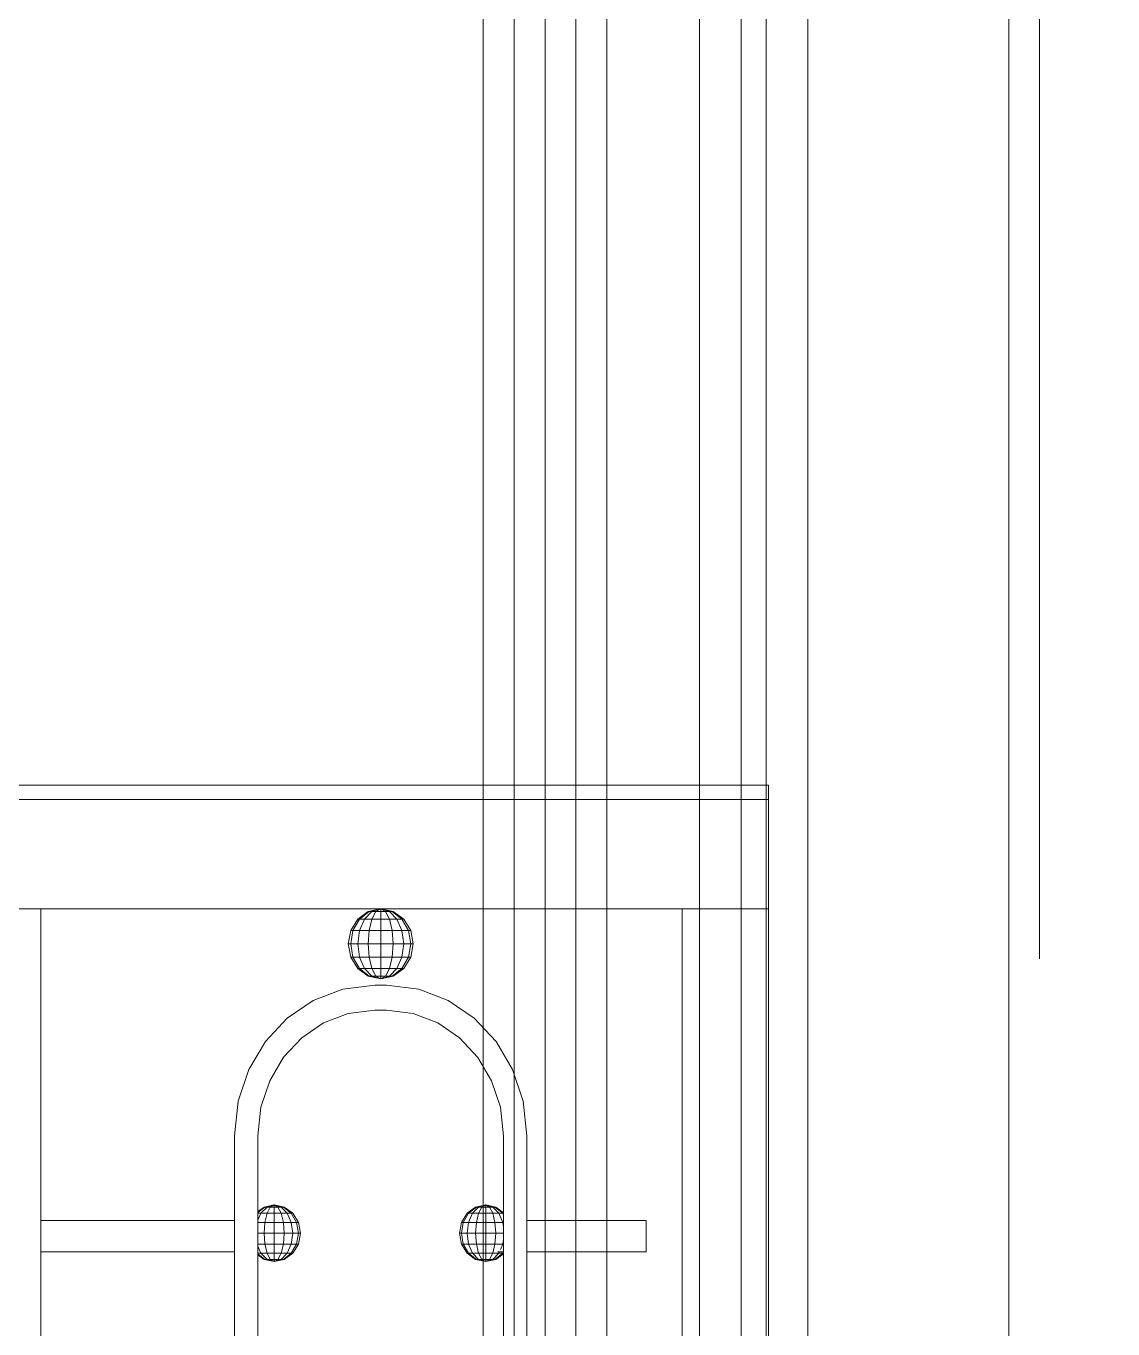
# Model space of a CAD drawing. Header units: millimetres. Extents: x 1832547 to 2001569, y -558009 to -417808.
# Drawn here: x 1918391.9 to 1918743.6, y -547431.7 to -547010.4 of the extents above; entities that cross this region are included whole.
import ezdxf

# ---------------------------------------------------------------- set-up
doc = ezdxf.new("R2010")
doc.units = ezdxf.units.MM
doc.header["$MEASUREMENT"] = 0
doc.linetypes.add('CENTER', pattern=[2, 1.25, -0.25, 0.25, -0.25])
doc.layers.get('0').update_dxf_attribs({"linetype": 'CONTINUOUS'})
for name, color, linetype, lineweight in [('CA. HATCH', 250, 'CONTINUOUS', 9), ('CA.thay 145', 145, 'CONTINUOUS', 18), ('CA.tim 67', 67, 'CENTER', 9), ('CA_manh 08', 8, 'CONTINUOUS', 9)]:
    doc.layers.add(name, color=color, linetype=linetype, lineweight=lineweight)
doc.layers.add('H', color=250, linetype='CONTINUOUS')

# ---------------------------------------------------------------- blocks, each defined once
blk = doc.blocks.new('*U461')
for p, q in [((0, 0), (0, 2730)), ((65, 70), (65, 2675)), ((100, 70), (100, 2675))]:
    blk.add_line(p, q)
at = {"color": 8}
blk.add_lwpolyline([(86.5, 60), (78.5, 60), (78.5, 2685), (86.5, 2685)], close=True, dxfattribs=at)

msp = doc.modelspace()

# ---------------------------------------------------------------- hatches: boundary and pattern name
at = {"layer": 'H'}
h = msp.add_hatch(dxfattribs=at)
h.set_pattern_fill('ANSI31', color=256, scale=250, style=0)
h.paths.add_polyline_path([(1928169.95, -551249.24), (1928389.95, -551249.24), (1928389.95, -551899.24), (1928169.95, -551899.24)])
h.paths.add_polyline_path([(1928549.95, -551169.24), (1928494.95, -551169.24), (1928494.95, -551249.24), (1928389.95, -551249.24), (1928389.95, -551309.24), (1928449.95, -551309.24), (1928499.95, -551309.24), (1928499.95, -551279.24), (1928505.93, -551275.51), (1928511.56, -551271.26), (1928516.79, -551266.52), (1928521.56, -551261.33), (1928525.85, -551255.73), (1928529.63, -551249.77), (1928532.85, -551243.5), (1928535.49, -551236.96), (1928537.54, -551230.21), (1928538.97, -551223.3), (1928539.77, -551216.29), (1928539.95, -551209.24), (1928549.95, -551209.24)])
h.paths.add_polyline_path([(1928429.95, -551119.24), (1928419.95, -551119.24), (1928419.95, -551099.24), (1928389.95, -551099.24), (1928389.95, -551169.24), (1928439.95, -551169.24), (1928439.95, -551149.24), (1928429.95, -551149.24)])
h.paths.add_polyline_path([(1928169.95, -547549.24), (1928389.95, -547549.24), (1928389.95, -548199.24), (1928169.95, -548199.24)])
h.paths.add_polyline_path([(1928429.95, -547419.24), (1928419.95, -547419.24), (1928419.95, -547399.24), (1928389.95, -547399.24), (1928389.95, -547469.24), (1928439.95, -547469.24), (1928439.95, -547449.24), (1928429.95, -547449.24)])
h.paths.add_polyline_path([(1928549.95, -547469.24), (1928494.95, -547469.24), (1928494.95, -547549.24), (1928389.95, -547549.24), (1928389.95, -547609.24), (1928449.95, -547609.24), (1928499.95, -547609.24), (1928499.95, -547579.24), (1928505.93, -547575.51), (1928511.56, -547571.26), (1928516.79, -547566.52), (1928521.56, -547561.33), (1928525.85, -547555.73), (1928529.63, -547549.77), (1928532.85, -547543.5), (1928535.49, -547536.96), (1928537.54, -547530.21), (1928538.97, -547523.3), (1928539.77, -547516.29), (1928539.95, -547509.24), (1928549.95, -547509.24)])
h.paths.add_polyline_path([(1928519.95, -548909.24), (1928389.95, -548909.24), (1928389.95, -548984.24), (1928454.95, -548984.24), (1928454.95, -549034.24), (1928389.95, -549034.24), (1928389.95, -549119.24), (1928419.95, -549119.24), (1928419.95, -549099.24), (1928429.95, -549099.24), (1928429.95, -549069.24), (1928439.95, -549069.24), (1928439.95, -549049.24), (1928459.95, -549049.24), (1928469.95, -549049.24), (1928469.95, -549019.24), (1928475.93, -549015.51), (1928481.56, -549011.26), (1928486.79, -549006.52), (1928491.56, -549001.33), (1928495.85, -548995.73), (1928499.63, -548989.77), (1928502.85, -548983.5), (1928505.49, -548976.96), (1928507.54, -548970.21), (1928508.97, -548963.3), (1928509.77, -548956.29), (1928509.95, -548949.24), (1928519.95, -548949.24)])
h.paths.add_polyline_path([(1928169.95, -548599.24), (1928389.95, -548599.24), (1928389.95, -548984.24), (1928169.95, -548984.24)])
h.paths.add_polyline_path([(1928519.95, -545209.24), (1928389.95, -545209.24), (1928389.95, -545284.24), (1928454.95, -545284.24), (1928454.95, -545334.24), (1928389.95, -545334.24), (1928389.95, -545419.24), (1928419.95, -545419.24), (1928419.95, -545399.24), (1928429.95, -545399.24), (1928429.95, -545369.24), (1928439.95, -545369.24), (1928439.95, -545349.24), (1928459.95, -545349.24), (1928469.95, -545349.24), (1928469.95, -545319.24), (1928475.93, -545315.51), (1928481.56, -545311.26), (1928486.79, -545306.52), (1928491.56, -545301.33), (1928495.85, -545295.73), (1928499.63, -545289.77), (1928502.85, -545283.5), (1928505.49, -545276.96), (1928507.54, -545270.21), (1928508.97, -545263.3), (1928509.77, -545256.29), (1928509.95, -545249.24), (1928519.95, -545249.24)])
h.paths.add_polyline_path([(1928169.95, -544976.05), (1928389.95, -544976.05), (1928389.95, -545284.24), (1928169.95, -545284.24)])
edge = h.paths.add_edge_path()
edge.add_line((1926914.96, -541609.26), (1927024.91, -541609.26))
edge.add_line((1927024.91, -541609.26), (1927134.86, -541609.26))
edge.add_line((1927134.86, -541609.26), (1927134.86, -541649.26))
edge.add_line((1927134.86, -541649.26), (1927099.82, -541649.26))
edge.add_line((1927099.82, -541649.26), (1927099.82, -541674.26))
edge.add_line((1927099.82, -541674.26), (1927084.83, -541674.26))
edge.add_line((1927084.83, -541674.26), (1927084.83, -541704.26))
edge.add_arc((1927469.4, -542085.72), 541.67, 135.233, 145.9663)
edge.add_arc((1927335.16, -541979.99), 371.46, 147.8935, 165.8597)
edge.add_line((1926974.96, -541889.24), (1926939.96, -541889.24))
edge.add_line((1926939.96, -541889.24), (1926939.96, -541924.24))
edge.add_line((1926939.96, -541924.24), (1926914.96, -541924.24))
edge.add_line((1926914.96, -541924.24), (1926914.96, -541609.26))
edge = h.paths.add_edge_path()
edge.add_line((1917974.83, -541609.25), (1917864.89, -541609.25))
edge.add_line((1917864.89, -541609.25), (1917754.94, -541609.25))
edge.add_line((1917754.94, -541609.25), (1917754.94, -541649.25))
edge.add_line((1917754.94, -541649.25), (1917789.97, -541649.25))
edge.add_line((1917789.97, -541649.25), (1917789.97, -541674.25))
edge.add_line((1917789.97, -541674.25), (1917804.97, -541674.25))
edge.add_line((1917804.97, -541674.25), (1917804.97, -541704.25))
edge.add_arc((1917420.39, -542085.71), 541.67, 34.0337, 44.767, ccw=False)
edge.add_arc((1917554.63, -541979.98), 371.46, 14.1403, 32.1065, ccw=False)
edge.add_line((1917914.83, -541889.23), (1917949.83, -541889.23))
edge.add_line((1917949.83, -541889.23), (1917949.83, -541924.23))
edge.add_line((1917949.83, -541924.23), (1917974.83, -541924.23))
edge.add_line((1917974.83, -541924.23), (1917974.83, -541609.25))
h.paths.add_polyline_path([(1918829.83, -544999.23), (1918609.83, -544999.23), (1918609.83, -545284.24), (1918829.83, -545284.24)])
h.paths.add_polyline_path([(1918479.83, -545209.24), (1918609.83, -545209.24), (1918609.83, -545284.24), (1918544.83, -545284.24), (1918544.83, -545334.24), (1918609.83, -545334.24), (1918609.83, -545419.24), (1918579.83, -545419.24), (1918579.83, -545399.24), (1918569.83, -545399.24), (1918569.83, -545369.24), (1918559.83, -545369.24), (1918559.83, -545349.24), (1918539.83, -545349.24), (1918529.83, -545349.24), (1918529.83, -545319.24), (1918523.85, -545315.51), (1918518.22, -545311.26), (1918512.99, -545306.52), (1918508.22, -545301.33), (1918503.93, -545295.73), (1918500.15, -545289.77), (1918496.93, -545283.5), (1918494.29, -545276.96), (1918492.24, -545270.21), (1918490.81, -545263.3), (1918490.01, -545256.29), (1918489.83, -545249.24), (1918479.83, -545249.24)])
h.paths.add_polyline_path([(1918609.83, -548984.24), (1918829.83, -548984.24), (1918829.83, -548599.24), (1918609.83, -548599.24)])
h.paths.add_polyline_path([(1918479.83, -548909.24), (1918609.83, -548909.24), (1918609.83, -548984.24), (1918544.83, -548984.24), (1918544.83, -549034.24), (1918609.83, -549034.24), (1918609.83, -549119.24), (1918579.83, -549119.24), (1918579.83, -549099.24), (1918569.83, -549099.24), (1918569.83, -549069.24), (1918559.83, -549069.24), (1918559.83, -549049.24), (1918539.83, -549049.24), (1918529.83, -549049.24), (1918529.83, -549019.24), (1918523.85, -549015.51), (1918518.22, -549011.26), (1918512.99, -549006.52), (1918508.22, -549001.33), (1918503.93, -548995.73), (1918500.15, -548989.77), (1918496.93, -548983.5), (1918494.29, -548976.96), (1918492.24, -548970.21), (1918490.81, -548963.3), (1918490.01, -548956.29), (1918489.83, -548949.24), (1918479.83, -548949.24)])
h.paths.add_polyline_path([(1929090.07, -544779.89), (1929089.95, -544780.02), (1929089.95, -544780.04)])

# ---------------------------------------------------------------- linework, layer by layer
at = {"layer": 'CA. HATCH'}
for p, q in [((1918569.83, -548249.24), (1918569.83, -545399.24)), ((1918579.83, -548249.24), (1918579.83, -545419.24)), ((1918549.83, -545449.24), (1918549.83, -548249.24)), ((1918559.83, -545449.24), (1918559.83, -548249.24))]:
    msp.add_line(p, q, dxfattribs=at)
at = {"layer": 'CA.thay 145'}
for points in [[(1918609.83, -548199.23), (1918609.83, -544976.45)], [(1918539.79, -545349.24), (1918539.79, -548199.23)]]:
    msp.add_lwpolyline(points, dxfattribs=at)
at = {"layer": 'CA.tim 67', "ltscale": 500}
msp.add_line((1918719.83, -555311.98), (1918719.83, -538939.38), dxfattribs=at)
at = {"layer": 'CA_manh 08'}
for p, q in [((1917279.83, -547255.88), (1918632.11, -547255.88)), ((1918632.11, -547395.88), (1918632.11, -547255.88)), ((1918632.11, -547260.46), (1917279.83, -547260.46)), ((1918632.11, -547295.88), (1918057.19, -547295.88)), ((1918387.18, -547295.88), (1918396.64, -547295.88)), ((1918396.64, -547396.65), (1918396.64, -547295.88)), ((1918396.64, -547295.88), (1918506.65, -547295.88)), ((1918499.22, -547299.19), (1918502.63, -547296.74)), ((1918499.78, -547299.19), (1918502.93, -547296.74)), ((1918501.39, -547299.19), (1918503.81, -547296.74)), ((1918502.63, -547296.74), (1918506.65, -547295.88)), ((1918502.93, -547296.74), (1918502.63, -547296.74)), ((1918502.93, -547296.74), (1918506.65, -547295.88)), ((1918503.81, -547296.74), (1918502.93, -547296.74)), ((1918503.81, -547296.74), (1918506.65, -547295.88)), ((1918505.11, -547296.74), (1918503.81, -547296.74)), ((1918503.81, -547299.19), (1918505.11, -547296.74)), ((1918505.11, -547296.74), (1918506.65, -547295.88)), ((1918506.65, -547296.74), (1918505.11, -547296.74)), ((1918506.65, -547295.88), (1918506.65, -547296.74)), ((1918508.19, -547296.74), (1918506.65, -547295.88)), ((1918509.5, -547296.74), (1918506.65, -547295.88)), ((1918510.37, -547296.74), (1918506.65, -547295.88)), ((1918510.68, -547296.74), (1918506.65, -547295.88)), ((1918506.65, -547295.88), (1918604.18, -547295.88)), ((1918506.65, -547296.74), (1918508.19, -547296.74)), ((1918506.65, -547296.74), (1918506.65, -547299.19)), ((1918508.19, -547296.74), (1918509.5, -547296.74)), ((1918509.5, -547299.19), (1918508.19, -547296.74)), ((1918509.5, -547296.74), (1918510.37, -547296.74)), ((1918511.91, -547299.19), (1918509.5, -547296.74)), ((1918510.37, -547296.74), (1918510.68, -547296.74)), ((1918513.52, -547299.19), (1918510.37, -547296.74)), ((1918514.09, -547299.19), (1918510.68, -547296.74)), ((1918513.65, -547295.88), (1918604.18, -547295.88)), ((1918604.18, -547295.88), (1918604.18, -547396.65)), ((1918604.18, -547295.88), (1918604.18, -548029.24)), ((1918632.11, -547295.88), (1918604.18, -547295.88)), ((1918632.11, -547295.88), (1918604.18, -547295.88)), ((1918632.11, -547395.88), (1918632.11, -547295.88)), ((1918496.94, -547302.85), (1918499.22, -547299.19)), ((1918497.68, -547302.85), (1918499.78, -547299.19)), ((1918499.22, -547299.19), (1918499.78, -547299.19)), ((1918499.78, -547299.19), (1918501.39, -547299.19)), ((1918499.78, -547302.85), (1918501.39, -547299.19)), ((1918501.39, -547299.19), (1918503.81, -547299.19)), ((1918502.93, -547302.85), (1918503.81, -547299.19)), ((1918503.81, -547299.19), (1918506.65, -547299.19)), ((1918506.65, -547299.19), (1918509.5, -547299.19)), ((1918506.65, -547299.19), (1918506.65, -547302.85)), ((1918509.5, -547299.19), (1918511.91, -547299.19)), ((1918510.37, -547302.85), (1918509.5, -547299.19)), ((1918511.91, -547299.19), (1918513.52, -547299.19)), ((1918513.52, -547302.85), (1918511.91, -547299.19)), ((1918513.52, -547299.19), (1918514.09, -547299.19)), ((1918515.63, -547302.85), (1918513.52, -547299.19)), ((1918516.37, -547302.85), (1918514.09, -547299.19)), ((1918496.14, -547307.17), (1918496.94, -547302.85)), ((1918496.94, -547302.85), (1918497.68, -547302.85)), ((1918496.94, -547307.17), (1918497.68, -547302.85)), ((1918497.68, -547302.85), (1918499.78, -547302.85)), ((1918499.22, -547307.17), (1918499.78, -547302.85)), ((1918499.78, -547302.85), (1918502.93, -547302.85)), ((1918502.63, -547307.17), (1918502.93, -547302.85)), ((1918502.93, -547302.85), (1918506.65, -547302.85)), ((1918506.65, -547302.85), (1918510.37, -547302.85)), ((1918506.65, -547302.85), (1918506.65, -547307.17)), ((1918510.37, -547302.85), (1918513.52, -547302.85)), ((1918510.68, -547307.17), (1918510.37, -547302.85)), ((1918513.52, -547302.85), (1918515.63, -547302.85)), ((1918514.09, -547307.17), (1918513.52, -547302.85)), ((1918515.63, -547302.85), (1918516.37, -547302.85)), ((1918516.37, -547307.17), (1918515.63, -547302.85)), ((1918517.17, -547307.17), (1918516.37, -547302.85)), ((1918496.14, -547307.17), (1918496.94, -547307.17)), ((1918496.94, -547311.5), (1918496.14, -547307.17)), ((1918496.94, -547307.17), (1918499.22, -547307.17)), ((1918497.68, -547311.5), (1918496.94, -547307.17)), ((1918499.22, -547307.17), (1918502.63, -547307.17)), ((1918499.78, -547311.5), (1918499.22, -547307.17)), ((1918502.63, -547307.17), (1918506.65, -547307.17)), ((1918502.93, -547311.5), (1918502.63, -547307.17)), ((1918506.65, -547307.17), (1918510.68, -547307.17)), ((1918506.65, -547307.17), (1918506.65, -547311.5)), ((1918510.37, -547311.5), (1918510.68, -547307.17)), ((1918510.68, -547307.17), (1918514.09, -547307.17)), ((1918513.52, -547311.5), (1918514.09, -547307.17)), ((1918514.09, -547307.17), (1918516.37, -547307.17)), ((1918515.63, -547311.5), (1918516.37, -547307.17)), ((1918516.37, -547307.17), (1918517.17, -547307.17)), ((1918516.37, -547311.5), (1918517.17, -547307.17)), ((1918496.94, -547311.5), (1918497.68, -547311.5)), ((1918499.22, -547315.16), (1918496.94, -547311.5)), ((1918497.68, -547311.5), (1918499.78, -547311.5)), ((1918499.78, -547315.16), (1918497.68, -547311.5)), ((1918499.78, -547311.5), (1918502.93, -547311.5)), ((1918501.39, -547315.16), (1918499.78, -547311.5)), ((1918502.93, -547311.5), (1918506.65, -547311.5)), ((1918503.81, -547315.16), (1918502.93, -547311.5)), ((1918506.65, -547311.5), (1918510.37, -547311.5)), ((1918506.65, -547311.5), (1918506.65, -547315.16)), ((1918509.5, -547315.16), (1918510.37, -547311.5)), ((1918510.37, -547311.5), (1918513.52, -547311.5)), ((1918511.91, -547315.16), (1918513.52, -547311.5)), ((1918513.52, -547311.5), (1918515.63, -547311.5)), ((1918513.52, -547315.16), (1918515.63, -547311.5)), ((1918514.09, -547315.16), (1918516.37, -547311.5)), ((1918515.63, -547311.5), (1918516.37, -547311.5)), ((1918499.22, -547315.16), (1918499.78, -547315.16)), ((1918502.63, -547317.61), (1918499.22, -547315.16)), ((1918499.78, -547315.16), (1918501.39, -547315.16)), ((1918502.93, -547317.61), (1918499.78, -547315.16)), ((1918501.39, -547315.16), (1918503.81, -547315.16)), ((1918503.81, -547317.61), (1918501.39, -547315.16)), ((1918502.93, -547317.61), (1918502.63, -547317.61)), ((1918506.65, -547318.47), (1918502.63, -547317.61)), ((1918502.93, -547317.61), (1918503.81, -547317.61)), ((1918506.65, -547318.47), (1918502.93, -547317.61)), ((1918503.81, -547315.16), (1918506.65, -547315.16)), ((1918505.11, -547317.61), (1918503.81, -547315.16)), ((1918503.81, -547317.61), (1918505.11, -547317.61)), ((1918506.65, -547318.47), (1918503.81, -547317.61)), ((1918505.11, -547317.61), (1918506.65, -547317.61)), ((1918506.65, -547318.47), (1918505.11, -547317.61)), ((1918506.65, -547315.16), (1918509.5, -547315.16)), ((1918506.65, -547315.16), (1918506.65, -547317.61)), ((1918506.65, -547317.61), (1918508.19, -547317.61)), ((1918506.65, -547318.47), (1918508.19, -547317.61)), ((1918506.65, -547317.61), (1918506.65, -547318.47)), ((1918506.65, -547318.47), (1918509.5, -547317.61)), ((1918506.65, -547318.47), (1918510.37, -547317.61)), ((1918506.65, -547318.47), (1918510.68, -547317.61)), ((1918508.19, -547317.61), (1918509.5, -547315.16)), ((1918508.19, -547317.61), (1918509.5, -547317.61)), ((1918509.5, -547315.16), (1918511.91, -547315.16)), ((1918509.5, -547317.61), (1918511.91, -547315.16)), ((1918509.5, -547317.61), (1918510.37, -547317.61)), ((1918510.37, -547317.61), (1918513.52, -547315.16)), ((1918510.37, -547317.61), (1918510.68, -547317.61)), ((1918510.68, -547317.61), (1918514.09, -547315.16)), ((1918511.91, -547315.16), (1918513.52, -547315.16)), ((1918513.52, -547315.16), (1918514.09, -547315.16)), ((1918484.8, -547325.47), (1918494.35, -547321.79)), ((1918494.35, -547321.79), (1918504.75, -547320.5)), ((1918504.75, -547320.5), (1918508.54, -547320.5)), ((1918508.54, -547320.5), (1918518.94, -547321.79)), ((1918518.94, -547321.79), (1918528.49, -547325.47)), ((1918476.37, -547331.23), (1918484.8, -547325.47)), ((1918528.49, -547325.47), (1918536.92, -547331.23)), ((1918469.33, -547338.78), (1918476.37, -547331.23)), ((1918496.11, -547329.71), (1918488.14, -547332.77)), ((1918504.78, -547328.63), (1918496.11, -547329.71)), ((1918508.51, -547328.63), (1918504.78, -547328.63)), ((1918517.18, -547329.71), (1918508.51, -547328.63)), ((1918525.15, -547332.77), (1918517.18, -547329.71)), ((1918536.92, -547331.23), (1918543.96, -547338.78)), ((1918488.14, -547332.77), (1918481.11, -547337.57)), ((1918532.18, -547337.58), (1918525.15, -547332.77)), ((1918463.97, -547347.84), (1918469.33, -547338.78)), ((1918481.11, -547337.57), (1918475.25, -547343.87)), ((1918538.05, -547343.88), (1918532.18, -547337.58)), ((1918543.96, -547338.78), (1918549.32, -547347.84)), ((1918475.25, -547343.87), (1918470.77, -547351.43)), ((1918542.52, -547351.43), (1918538.05, -547343.88)), ((1918460.55, -547358.1), (1918463.97, -547347.84)), ((1918549.32, -547347.84), (1918552.74, -547358.1)), ((1918470.77, -547351.43), (1918467.92, -547359.99)), ((1918545.37, -547359.99), (1918542.52, -547351.43)), ((1918459.35, -547369.27), (1918460.55, -547358.1)), ((1918467.92, -547359.99), (1918466.92, -547369.31)), ((1918546.37, -547369.31), (1918545.37, -547359.99)), ((1918552.74, -547358.1), (1918553.94, -547369.27)), ((1918459.35, -547369.27), (1918459.35, -547396.65)), ((1918466.92, -547393.75), (1918466.92, -547369.31)), ((1918546.37, -547369.31), (1918546.37, -547394.11)), ((1918553.94, -547396.65), (1918553.94, -547369.27)), ((1918466.92, -547393.75), (1918468.92, -547392.32)), ((1918466.92, -547394.06), (1918469.16, -547392.32)), ((1918466.92, -547394.06), (1918466.92, -547393.75)), ((1918466.92, -547394.06), (1918466.92, -547394.3)), ((1918466.92, -547394.3), (1918467.92, -547394.3)), ((1918466.92, -547396.57), (1918467.92, -547394.3)), ((1918466.92, -547394.3), (1918466.92, -547396.57)), ((1918467.92, -547394.3), (1918469.87, -547392.32)), ((1918467.92, -547394.3), (1918469.87, -547394.3)), ((1918468.92, -547392.32), (1918472.17, -547391.62)), ((1918468.92, -547392.32), (1918469.16, -547392.32)), ((1918469.16, -547392.32), (1918472.17, -547391.62)), ((1918469.16, -547392.32), (1918469.87, -547392.32)), ((1918469.16, -547397.27), (1918469.87, -547394.3)), ((1918469.87, -547392.32), (1918472.17, -547391.62)), ((1918469.87, -547392.32), (1918470.93, -547392.32)), ((1918469.87, -547394.3), (1918470.93, -547392.32)), ((1918469.87, -547394.3), (1918472.17, -547394.3)), ((1918470.93, -547392.32), (1918472.17, -547391.62)), ((1918472.17, -547392.32), (1918470.93, -547392.32)), ((1918472.17, -547391.62), (1918472.17, -547392.32)), ((1918473.42, -547392.32), (1918472.17, -547391.62)), ((1918474.48, -547392.32), (1918472.17, -547391.62)), ((1918475.18, -547392.32), (1918472.17, -547391.62)), ((1918475.43, -547392.32), (1918472.17, -547391.62)), ((1918472.17, -547392.32), (1918473.42, -547392.32)), ((1918472.17, -547392.32), (1918472.17, -547394.3)), ((1918472.17, -547394.3), (1918474.48, -547394.3)), ((1918472.17, -547394.3), (1918472.17, -547397.27)), ((1918473.42, -547392.32), (1918474.48, -547392.32)), ((1918474.48, -547394.3), (1918473.42, -547392.32)), ((1918474.48, -547392.32), (1918475.18, -547392.32)), ((1918476.43, -547394.3), (1918474.48, -547392.32)), ((1918474.48, -547394.3), (1918476.43, -547394.3)), ((1918475.18, -547397.27), (1918474.48, -547394.3)), ((1918475.18, -547392.32), (1918475.43, -547392.32)), ((1918477.73, -547394.3), (1918475.18, -547392.32)), ((1918478.19, -547394.3), (1918475.43, -547392.32)), ((1918476.43, -547394.3), (1918477.73, -547394.3)), ((1918477.73, -547397.27), (1918476.43, -547394.3)), ((1918477.73, -547394.3), (1918478.19, -547394.3)), ((1918479.44, -547397.27), (1918477.73, -547394.3)), ((1918480.04, -547397.27), (1918478.19, -547394.3)), ((1918532.75, -547397.27), (1918534.6, -547394.3)), ((1918533.35, -547397.27), (1918535.06, -547394.3)), ((1918534.6, -547394.3), (1918537.36, -547392.32)), ((1918535.06, -547394.3), (1918534.6, -547394.3)), ((1918535.06, -547394.3), (1918537.61, -547392.32)), ((1918535.06, -547394.3), (1918536.36, -547394.3)), ((1918535.06, -547397.27), (1918536.36, -547394.3)), ((1918536.36, -547394.3), (1918538.31, -547392.32)), ((1918536.36, -547394.3), (1918538.31, -547394.3)), ((1918537.36, -547392.32), (1918540.62, -547391.62)), ((1918537.36, -547392.32), (1918537.61, -547392.32)), ((1918537.61, -547392.32), (1918540.62, -547391.62)), ((1918537.61, -547392.32), (1918538.31, -547392.32)), ((1918537.61, -547397.27), (1918538.31, -547394.3)), ((1918538.31, -547392.32), (1918540.62, -547391.62)), ((1918538.31, -547392.32), (1918539.37, -547392.32)), ((1918538.31, -547394.3), (1918539.37, -547392.32)), ((1918538.31, -547394.3), (1918540.62, -547394.3)), ((1918539.37, -547392.32), (1918540.62, -547391.62)), ((1918540.62, -547392.32), (1918539.37, -547392.32)), ((1918540.62, -547391.62), (1918540.62, -547392.32)), ((1918541.86, -547392.32), (1918540.62, -547391.62)), ((1918542.92, -547392.32), (1918540.62, -547391.62)), ((1918543.63, -547392.32), (1918540.62, -547391.62)), ((1918543.88, -547392.32), (1918540.62, -547391.62)), ((1918540.62, -547392.32), (1918541.86, -547392.32)), ((1918540.62, -547392.32), (1918540.62, -547394.3)), ((1918540.62, -547394.3), (1918542.92, -547394.3)), ((1918540.62, -547394.3), (1918540.62, -547397.27)), ((1918541.86, -547392.32), (1918542.92, -547392.32)), ((1918542.92, -547394.3), (1918541.86, -547392.32)), ((1918542.92, -547392.32), (1918543.63, -547392.32)), ((1918544.87, -547394.3), (1918542.92, -547392.32)), ((1918542.92, -547394.3), (1918544.87, -547394.3)), ((1918543.63, -547397.27), (1918542.92, -547394.3)), ((1918543.63, -547392.32), (1918543.88, -547392.32)), ((1918546.18, -547394.3), (1918543.63, -547392.32)), ((1918546.37, -547394.11), (1918543.88, -547392.32)), ((1918544.87, -547394.3), (1918546.18, -547394.3)), ((1918546.18, -547397.27), (1918544.87, -547394.3)), ((1918546.18, -547394.3), (1918546.37, -547394.3)), ((1918546.37, -547394.64), (1918546.18, -547394.3)), ((1918546.37, -547394.3), (1918546.37, -547394.11)), ((1918546.37, -547394.64), (1918546.37, -547394.3)), ((1918546.37, -547396.65), (1918546.37, -547394.64)), ((1918396.64, -547396.65), (1918459.35, -547396.65)), ((1918396.64, -547396.65), (1918396.64, -547406.81)), ((1918459.35, -547396.65), (1918459.35, -547406.81)), ((1918466.92, -547396.57), (1918466.92, -547397.27)), ((1918466.92, -547397.27), (1918469.16, -547397.27)), ((1918466.92, -547397.27), (1918466.92, -547400.77)), ((1918468.92, -547400.77), (1918469.16, -547397.27)), ((1918469.16, -547397.27), (1918472.17, -547397.27)), ((1918472.17, -547397.27), (1918475.18, -547397.27)), ((1918472.17, -547397.27), (1918472.17, -547400.77)), ((1918475.18, -547397.27), (1918477.73, -547397.27)), ((1918475.43, -547400.77), (1918475.18, -547397.27)), ((1918477.73, -547397.27), (1918479.44, -547397.27)), ((1918478.19, -547400.77), (1918477.73, -547397.27)), ((1918479.44, -547397.27), (1918480.04, -547397.27)), ((1918480.04, -547400.77), (1918479.44, -547397.27)), ((1918480.69, -547400.77), (1918480.04, -547397.27)), ((1918532.1, -547400.77), (1918532.75, -547397.27)), ((1918532.75, -547397.27), (1918533.35, -547397.27)), ((1918532.75, -547400.77), (1918533.35, -547397.27)), ((1918533.35, -547397.27), (1918535.06, -547397.27)), ((1918534.6, -547400.77), (1918535.06, -547397.27)), ((1918535.06, -547397.27), (1918537.61, -547397.27)), ((1918537.36, -547400.77), (1918537.61, -547397.27)), ((1918537.61, -547397.27), (1918540.62, -547397.27)), ((1918540.62, -547397.27), (1918543.63, -547397.27)), ((1918540.62, -547397.27), (1918540.62, -547400.77)), ((1918543.63, -547397.27), (1918546.18, -547397.27)), ((1918543.88, -547400.77), (1918543.63, -547397.27)), ((1918546.18, -547397.27), (1918546.37, -547397.27)), ((1918546.37, -547398.74), (1918546.18, -547397.27)), ((1918546.25, -547396.65), (1918546.37, -547396.65)), ((1918546.37, -547397.27), (1918546.37, -547396.65)), ((1918546.37, -547398.74), (1918546.37, -547397.27)), ((1918546.37, -547400.77), (1918546.37, -547398.74)), ((1918553.94, -547396.65), (1918592.55, -547396.65)), ((1918553.94, -547396.65), (1918553.94, -547406.81)), ((1918592.55, -547396.65), (1918592.55, -547406.81)), ((1918604.18, -547406.81), (1918604.18, -547396.65)), ((1918632.11, -547395.88), (1918632.11, -547406.04)), ((1918632.11, -547395.88), (1918632.11, -547406.04)), ((1918466.92, -547400.77), (1918468.92, -547400.77)), ((1918466.92, -547400.77), (1918466.92, -547404.27)), ((1918468.92, -547400.77), (1918472.17, -547400.77)), ((1918469.16, -547404.27), (1918468.92, -547400.77)), ((1918472.17, -547400.77), (1918475.43, -547400.77)), ((1918472.17, -547400.77), (1918472.17, -547404.27)), ((1918475.18, -547404.27), (1918475.43, -547400.77)), ((1918475.43, -547400.77), (1918478.19, -547400.77)), ((1918477.73, -547404.27), (1918478.19, -547400.77)), ((1918478.19, -547400.77), (1918480.04, -547400.77)), ((1918479.44, -547404.27), (1918480.04, -547400.77)), ((1918480.04, -547400.77), (1918480.69, -547400.77)), ((1918480.04, -547404.27), (1918480.69, -547400.77)), ((1918532.1, -547400.77), (1918532.75, -547400.77)), ((1918532.75, -547404.27), (1918532.1, -547400.77)), ((1918532.75, -547400.77), (1918534.6, -547400.77)), ((1918533.35, -547404.27), (1918532.75, -547400.77)), ((1918534.6, -547400.77), (1918537.36, -547400.77)), ((1918535.06, -547404.27), (1918534.6, -547400.77)), ((1918537.36, -547400.77), (1918540.62, -547400.77)), ((1918537.61, -547404.27), (1918537.36, -547400.77)), ((1918540.62, -547400.77), (1918543.88, -547400.77)), ((1918540.62, -547400.77), (1918540.62, -547404.27)), ((1918543.63, -547404.27), (1918543.88, -547400.77)), ((1918543.88, -547400.77), (1918546.37, -547400.77)), ((1918546.18, -547404.27), (1918546.37, -547402.79)), ((1918546.37, -547402.79), (1918546.37, -547400.77)), ((1918546.37, -547404.27), (1918546.37, -547402.79)), ((1918459.35, -547406.81), (1918396.64, -547406.81)), ((1918396.64, -547919.08), (1918396.64, -547406.81)), ((1918459.35, -547406.81), (1918459.35, -547919.08)), ((1918466.92, -547404.27), (1918469.16, -547404.27)), ((1918466.92, -547404.27), (1918466.92, -547404.97)), ((1918467.92, -547407.23), (1918466.92, -547404.97)), ((1918466.92, -547404.97), (1918466.92, -547407.23)), ((1918466.92, -547407.23), (1918467.92, -547407.23)), ((1918466.92, -547407.23), (1918466.92, -547407.47)), ((1918467.92, -547407.23), (1918469.87, -547407.23)), ((1918469.87, -547409.22), (1918467.92, -547407.23)), ((1918469.16, -547404.27), (1918472.17, -547404.27)), ((1918469.87, -547407.23), (1918469.16, -547404.27)), ((1918469.87, -547407.23), (1918472.17, -547407.23)), ((1918470.93, -547409.22), (1918469.87, -547407.23)), ((1918472.17, -547404.27), (1918475.18, -547404.27)), ((1918472.17, -547404.27), (1918472.17, -547407.23)), ((1918472.17, -547407.23), (1918474.48, -547407.23)), ((1918472.17, -547407.23), (1918472.17, -547409.22)), ((1918473.42, -547409.22), (1918474.48, -547407.23)), ((1918474.48, -547407.23), (1918475.18, -547404.27)), ((1918474.48, -547407.23), (1918476.43, -547407.23)), ((1918474.48, -547409.22), (1918476.43, -547407.23)), ((1918475.18, -547404.27), (1918477.73, -547404.27)), ((1918475.18, -547409.22), (1918477.73, -547407.23)), ((1918475.43, -547409.22), (1918478.19, -547407.23)), ((1918476.43, -547407.23), (1918477.73, -547404.27)), ((1918476.43, -547407.23), (1918477.73, -547407.23)), ((1918477.73, -547404.27), (1918479.44, -547404.27)), ((1918477.73, -547407.23), (1918479.44, -547404.27)), ((1918477.73, -547407.23), (1918478.19, -547407.23)), ((1918478.19, -547407.23), (1918480.04, -547404.27)), ((1918479.44, -547404.27), (1918480.04, -547404.27)), ((1918532.75, -547404.27), (1918533.35, -547404.27)), ((1918534.6, -547407.23), (1918532.75, -547404.27)), ((1918533.35, -547404.27), (1918535.06, -547404.27)), ((1918535.06, -547407.23), (1918533.35, -547404.27)), ((1918534.6, -547407.23), (1918535.06, -547407.23)), ((1918537.36, -547409.22), (1918534.6, -547407.23)), ((1918535.06, -547404.27), (1918537.61, -547404.27)), ((1918536.36, -547407.23), (1918535.06, -547404.27)), ((1918535.06, -547407.23), (1918536.36, -547407.23)), ((1918537.61, -547409.22), (1918535.06, -547407.23)), ((1918536.36, -547407.23), (1918538.31, -547407.23)), ((1918538.31, -547409.22), (1918536.36, -547407.23)), ((1918537.61, -547404.27), (1918540.62, -547404.27)), ((1918538.31, -547407.23), (1918537.61, -547404.27)), ((1918538.31, -547407.23), (1918540.62, -547407.23)), ((1918539.37, -547409.22), (1918538.31, -547407.23)), ((1918540.62, -547404.27), (1918543.63, -547404.27)), ((1918540.62, -547404.27), (1918540.62, -547407.23)), ((1918540.62, -547407.23), (1918542.92, -547407.23)), ((1918540.62, -547407.23), (1918540.62, -547409.22)), ((1918541.86, -547409.22), (1918542.92, -547407.23)), ((1918542.92, -547407.23), (1918543.63, -547404.27)), ((1918542.92, -547407.23), (1918544.87, -547407.23)), ((1918542.92, -547409.22), (1918544.87, -547407.23)), ((1918543.63, -547404.27), (1918546.18, -547404.27)), ((1918543.63, -547409.22), (1918546.18, -547407.23)), ((1918545.06, -547406.81), (1918544.58, -547406.81)), ((1918544.87, -547407.23), (1918545.06, -547406.81)), ((1918544.87, -547407.23), (1918546.18, -547407.23)), ((1918546.37, -547406.81), (1918545.06, -547406.81)), ((1918545.38, -547406.07), (1918546.18, -547404.27)), ((1918546.18, -547404.27), (1918546.37, -547404.27)), ((1918546.18, -547407.23), (1918546.37, -547406.9)), ((1918546.18, -547407.23), (1918546.37, -547407.23)), ((1918546.37, -547406.81), (1918546.37, -547404.27)), ((1918546.37, -547406.9), (1918546.37, -547406.81)), ((1918546.37, -547407.23), (1918546.37, -547406.9)), ((1918546.37, -547407.42), (1918546.37, -547407.23)), ((1918553.94, -547919.08), (1918553.94, -547406.81)), ((1918592.55, -547406.81), (1918553.94, -547406.81)), ((1918604.18, -547406.81), (1918604.18, -547919.08)), ((1918632.11, -547919.08), (1918632.11, -547406.04)), ((1918632.11, -547919.08), (1918632.11, -547406.04)), ((1918469.16, -547409.22), (1918466.92, -547407.47)), ((1918466.92, -547407.78), (1918466.92, -547407.47)), ((1918468.92, -547409.22), (1918466.92, -547407.78)), ((1918466.92, -547407.78), (1918466.92, -547923.97)), ((1918469.16, -547409.22), (1918468.92, -547409.22)), ((1918472.17, -547409.91), (1918468.92, -547409.22)), ((1918469.16, -547409.22), (1918469.87, -547409.22)), ((1918472.17, -547409.91), (1918469.16, -547409.22)), ((1918469.87, -547409.22), (1918470.93, -547409.22)), ((1918472.17, -547409.91), (1918469.87, -547409.22)), ((1918470.93, -547409.22), (1918472.17, -547409.22)), ((1918472.17, -547409.91), (1918470.93, -547409.22)), ((1918472.17, -547409.22), (1918473.42, -547409.22)), ((1918472.17, -547409.91), (1918473.42, -547409.22)), ((1918472.17, -547409.22), (1918472.17, -547409.91)), ((1918472.17, -547409.91), (1918474.48, -547409.22)), ((1918472.17, -547409.91), (1918475.18, -547409.22)), ((1918472.17, -547409.91), (1918475.43, -547409.22)), ((1918473.42, -547409.22), (1918474.48, -547409.22)), ((1918474.48, -547409.22), (1918475.18, -547409.22)), ((1918475.18, -547409.22), (1918475.43, -547409.22)), ((1918537.61, -547409.22), (1918537.36, -547409.22)), ((1918540.62, -547409.91), (1918537.36, -547409.22)), ((1918537.61, -547409.22), (1918538.31, -547409.22)), ((1918540.62, -547409.91), (1918537.61, -547409.22)), ((1918538.31, -547409.22), (1918539.37, -547409.22)), ((1918540.62, -547409.91), (1918538.31, -547409.22)), ((1918539.37, -547409.22), (1918540.62, -547409.22)), ((1918540.62, -547409.91), (1918539.37, -547409.22)), ((1918540.62, -547409.22), (1918541.86, -547409.22)), ((1918540.62, -547409.91), (1918541.86, -547409.22)), ((1918540.62, -547409.22), (1918540.62, -547409.91)), ((1918540.62, -547409.91), (1918542.92, -547409.22)), ((1918540.62, -547409.91), (1918543.63, -547409.22)), ((1918540.62, -547409.91), (1918543.88, -547409.22)), ((1918541.86, -547409.22), (1918542.92, -547409.22)), ((1918542.92, -547409.22), (1918543.63, -547409.22)), ((1918543.63, -547409.22), (1918543.88, -547409.22)), ((1918543.88, -547409.22), (1918546.37, -547407.42)), ((1918546.37, -547407.42), (1918546.37, -547917.31))]:
    msp.add_line(p, q, dxfattribs=at)

# ---------------------------------------------------------------- block references
at = {"layer": 'CA.thay 145', "xscale": -1}
msp.add_blockref('*U461', (1918709.83, -548199.24), dxfattribs=at)

doc.saveas('drawing.dxf')
